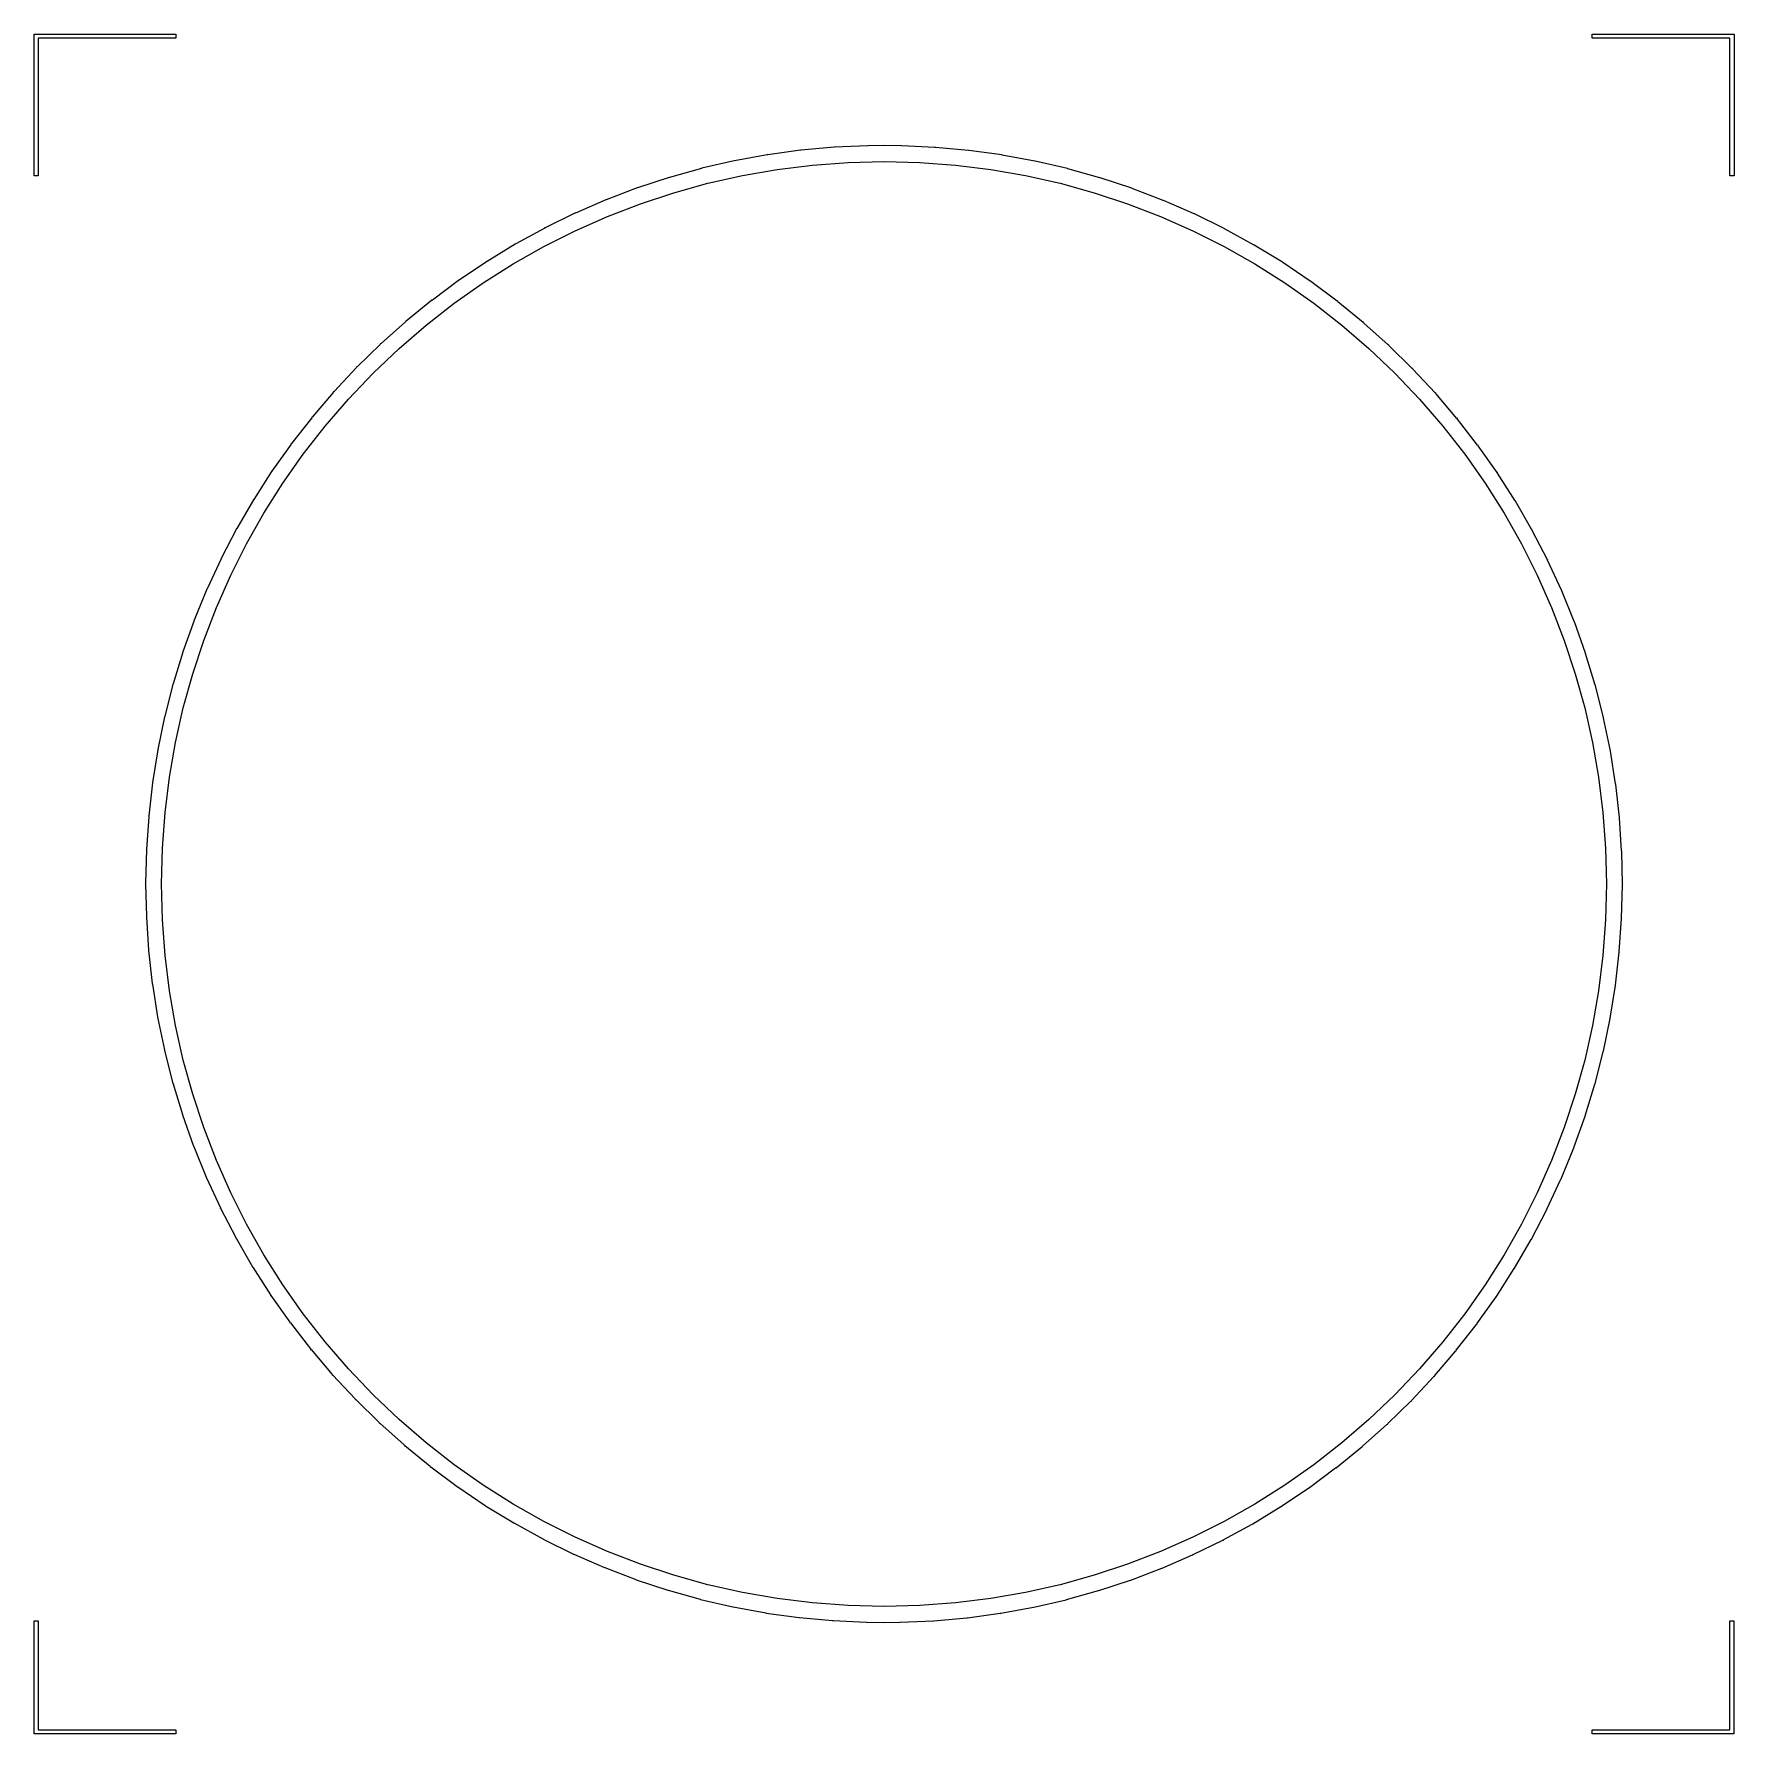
# Model space of a CAD drawing. Extents: x 0 to 12, y 0 to 12.
import ezdxf

# ---------------------------------------------------------------- set-up
doc = ezdxf.new("R2010")
doc.units = 0
doc.layers.add('Layer_1', color=7, linetype='CONTINUOUS')

msp = doc.modelspace()

# ---------------------------------------------------------------- linework, layer by layer
at = {"layer": 'Layer_1', "color": 7}
for points in [[(1.000015, 12.000011), (1.000015, 11.971622), (0.028332, 11.971622), (0.028332, 10.999996), (0, 10.999996), (0, 11.98579), (0, 12.000011), (1.000015, 12.000011), (1.000015, 12.000011)], [(12.000013, 12.000011), (12.000013, 10.999996), (11.971681, 10.999996), (11.971681, 11.971622), (10.999998, 11.971622), (10.999998, 12.000011), (12.000013, 12.000011), (12.000013, 12.000011)], [(5.884864, 11.212962), (5.884864, 11.210921), (5.651754, 11.200558), (5.647786, 11.202266), (5.647786, 11.200335), (5.414953, 11.179555), (5.411425, 11.180878), (5.411425, 11.179114), (5.178868, 11.147805), (5.176046, 11.148742), (5.176328, 11.147365), (4.944765, 11.105307), (4.942676, 11.105857), (4.942959, 11.104867), (4.713653, 11.05195), (4.711508, 11.0525), (4.71179, 11.051507), (4.485462, 10.988172), (4.482922, 10.988669), (4.483204, 10.987512), (4.260238, 10.914035), (4.257472, 10.914422), (4.257867, 10.913208), (4.038814, 10.829754), (4.035617, 10.830036), (4.036125, 10.828603), (3.821317, 10.735447), (3.817789, 10.73573), (3.818382, 10.734186), (3.608479, 10.631495), (3.604568, 10.631495), (3.60533, 10.629784), (3.400498, 10.517833), (3.3962, 10.51755), (3.397131, 10.515733), (3.198197, 10.394741), (3.193236, 10.394301), (3.19434, 10.39237), (3.002076, 10.262835), (2.996178, 10.262065), (2.997611, 10.25975), (2.811851, 10.122112), (2.805292, 10.120898), (2.807002, 10.118418), (2.628078, 9.972842), (2.621077, 9.971244), (2.623061, 9.9686), (2.450972, 9.815307), (2.443806, 9.813323), (2.44601, 9.810679), (2.281032, 9.649834), (2.273921, 9.64752), (2.276292, 9.644985), (2.118589, 9.476754), (2.111754, 9.474164), (2.114178, 9.471739), (1.963862, 9.296232), (1.957688, 9.293588), (1.960003, 9.291494), (1.817458, 9.108821), (1.811946, 9.106177), (1.81415, 9.104359), (1.679544, 8.914851), (1.674914, 8.912314), (1.676844, 8.910827), (1.551057, 8.715035), (1.546812, 8.712444), (1.548686, 8.711177), (1.431663, 8.509377), (1.428025, 8.506953), (1.429733, 8.505906), (1.32186, 8.298594), (1.318663, 8.29628), (1.32026, 8.295399), (1.221703, 8.082961), (1.219002, 8.08081), (1.220436, 8.080093), (1.131525, 7.863135), (1.12921, 7.861095), (1.130534, 7.860544), (1.051434, 7.639286), (1.04956, 7.637466), (1.050718, 7.637026), (0.981705, 7.41202), (0.980218, 7.410422), (0.981155, 7.410092), (0.922616, 7.182165), (0.921129, 7.180454), (0.922122, 7.180172), (0.874442, 6.95026), (0.872732, 6.948056), (0.873999, 6.947774), (0.836957, 6.71665), (0.834863, 6.713728), (0.836517, 6.713398), (0.809948, 6.481391), (0.807744, 6.477919), (0.809618, 6.477636), (0.793468, 6.244693), (0.791374, 6.24111), (0.793304, 6.240884), (0.787682, 6.007445), (0.785751, 6.003751), (0.787625, 6.003639), (0.787625, 5.999945), (0.792972, 5.770419), (0.791098, 5.766451), (0.793082, 5.766451), (0.808682, 5.533507), (0.807084, 5.529594), (0.809015, 5.52965), (0.835087, 5.296927), (0.83393, 5.293675), (0.835527, 5.293788), (0.872183, 5.061836), (0.871413, 5.059302), (0.872626, 5.059471), (0.920086, 4.828953), (0.919536, 4.826859), (0.920473, 4.827028), (0.978681, 4.599266), (0.978131, 4.596841), (0.979234, 4.597067), (1.04764, 4.372392), (1.0472, 4.369747), (1.048413, 4.370078), (1.126906, 4.14893), (1.126576, 4.146009), (1.127843, 4.146449), (1.216203, 3.929436), (1.215921, 3.926073), (1.217408, 3.926624), (1.315359, 3.714295), (1.315359, 3.710492), (1.317013, 3.711209), (1.424334, 3.503787), (1.424334, 3.499652), (1.426098, 3.500479), (1.54257, 3.298569), (1.542852, 3.293994), (1.544783, 3.294987), (1.670019, 3.099471), (1.670626, 3.093904), (1.67283, 3.095228), (1.806444, 2.906105), (1.807438, 2.899877), (1.809862, 2.901474), (1.951469, 2.719077), (1.952847, 2.712297), (1.955437, 2.714171), (2.104872, 2.538664), (2.106692, 2.531443), (2.109337, 2.533594), (2.266433, 2.365032), (2.268583, 2.357866), (2.271174, 2.360127), (2.435822, 2.198731), (2.438246, 2.191841), (2.440671, 2.194211), (2.612595, 2.040092), (2.615239, 2.033642), (2.6175, 2.036013), (2.796535, 1.889555), (2.799292, 1.883712), (2.801222, 1.885973), (2.987313, 1.747342), (2.989957, 1.742271), (2.991611, 1.744365), (3.184426, 1.614002), (3.186907, 1.609703), (3.188231, 1.611521), (3.38711, 1.490143), (3.38965, 1.486174), (3.390807, 1.487994), (3.595362, 1.375491), (3.597789, 1.372074), (3.598776, 1.373728), (3.808679, 1.27043), (3.810881, 1.267564), (3.811643, 1.269051), (4.026617, 1.175179), (4.028536, 1.172808), (4.029129, 1.174132), (4.248511, 1.089961), (4.250261, 1.088087), (4.250713, 1.089191), (4.4739, 1.015163), (4.475621, 1.013509), (4.476016, 1.014556), (4.702731, 0.950615), (4.704227, 0.949291), (4.704509, 0.950172), (4.933594, 0.89709), (4.935457, 0.895546), (4.935739, 0.896593), (5.166258, 0.854315), (5.168855, 0.852384), (5.169194, 0.853818), (5.400816, 0.822068), (5.404067, 0.819864), (5.40435, 0.821628), (5.637016, 0.800296), (5.640488, 0.798145), (5.64077, 0.800019), (5.87421, 0.78905), (5.877628, 0.787176), (5.87791, 0.788993), (6.000222, 0.78745), (6.111404, 0.788883), (6.115152, 0.787009), (6.115152, 0.78894), (6.348372, 0.799302), (6.35223, 0.797649), (6.35223, 0.799579), (6.585063, 0.820415), (6.588644, 0.819038), (6.588644, 0.820802), (6.821037, 0.852166), (6.823958, 0.851172), (6.823676, 0.852606), (7.055352, 0.894609), (7.057328, 0.894058), (7.057046, 0.895052), (7.286351, 0.947913), (7.288496, 0.947417), (7.288214, 0.94841), (7.514655, 1.0118), (7.517082, 1.011359), (7.5168, 1.012463), (7.739767, 1.085885), (7.742589, 1.085498), (7.742194, 1.086765), (7.961303, 1.170219), (7.96439, 1.169937), (7.963854, 1.171314), (8.178552, 1.26447), (8.182189, 1.264301), (8.181625, 1.265898), (8.391471, 1.368534), (8.395549, 1.368534), (8.394787, 1.370298), (8.599509, 1.48225), (8.603863, 1.482419), (8.602932, 1.484237), (8.801865, 1.605173), (8.806773, 1.605614), (8.805672, 1.607544), (8.99799, 1.737135), (9.003834, 1.737908), (9.002395, 1.740168), (9.18821, 1.877862), (9.194713, 1.879076), (9.192991, 1.881556), (9.371914, 2.027132), (9.37897, 2.02873), (9.376994, 2.031374), (9.549085, 2.184667), (9.55625, 2.186651), (9.554049, 2.189295), (9.719028, 2.35014), (9.726083, 2.352454), (9.723769, 2.354989), (9.881582, 2.52333), (9.888254, 2.525864), (9.885883, 2.528235), (10.036144, 2.703742), (10.042316, 2.706386), (10.040002, 2.70848), (10.182603, 2.891098), (10.188059, 2.893742), (10.185857, 2.895562), (10.32052, 3.085125), (10.325094, 3.087606), (10.323175, 3.08904), (10.448965, 3.284941), (10.453206, 3.287479), (10.4514, 3.288746), (10.568313, 3.490546), (10.572061, 3.493026), (10.57034, 3.494073), (10.678214, 3.70133), (10.681411, 3.703701), (10.679803, 3.704582), (10.77836, 3.91691), (10.78107, 3.919114), (10.77963, 3.919831), (10.868652, 4.137009), (10.870796, 4.13894), (10.869583, 4.13949), (10.948625, 4.360748), (10.950431, 4.362512), (10.94933, 4.362952), (11.018342, 4.587848), (11.019894, 4.589502), (11.018907, 4.589832), (11.077499, 4.817815), (11.078882, 4.819469), (11.07795, 4.819751), (11.125575, 5.049663), (11.127297, 5.051867), (11.126027, 5.052149), (11.163069, 5.283274), (11.165213, 5.28625), (11.163548, 5.28658), (11.190117, 5.518697), (11.192262, 5.52206), (11.190455, 5.522342), (11.206607, 5.755451), (11.208639, 5.758923), (11.206776, 5.759093), (11.212398, 5.992643), (11.214261, 5.996225), (11.212455, 5.996338), (11.212455, 5.999976), (11.207107, 6.229668), (11.208913, 6.233526), (11.206994, 6.233526), (11.191395, 6.466525), (11.192947, 6.470328), (11.191085, 6.470272), (11.164957, 6.70305), (11.166114, 6.706247), (11.164505, 6.706134), (11.127847, 6.938031), (11.128666, 6.940621), (11.127396, 6.940452), (11.079991, 7.171136), (11.080499, 7.17312), (11.079567, 7.17295), (11.021359, 7.400823), (11.021895, 7.403137), (11.020851, 7.402911), (10.95239, 7.627697), (10.952841, 7.630231), (10.951684, 7.629901), (10.873246, 7.850938), (10.873585, 7.853915), (10.872258, 7.853475), (10.783844, 8.070543), (10.784126, 8.073851), (10.782687, 8.0733), (10.684679, 8.285739), (10.684679, 8.289432), (10.683071, 8.288771), (10.575694, 8.496194), (10.575694, 8.500328), (10.573944, 8.499501), (10.457471, 8.701521), (10.457188, 8.705986), (10.455326, 8.704993), (10.330033, 8.900619), (10.329412, 8.906021), (10.327267, 8.904754), (10.193652, 9.093821), (10.192664, 9.100105), (10.190237, 9.098507), (10.048686, 9.280794), (10.047247, 9.287739), (10.044594, 9.285809), (9.895106, 9.461426), (9.893356, 9.468482), (9.89076, 9.466388), (9.733607, 9.634949), (9.731462, 9.642115), (9.728866, 9.639855), (9.564218, 9.80125), (9.56179, 9.808196), (9.559307, 9.805825), (9.387493, 9.959779), (9.38484, 9.966284), (9.382582, 9.963913), (9.203436, 10.110426), (9.200783, 10.116214), (9.198864, 10.113953), (9.012665, 10.252694), (9.010125, 10.257655), (9.008404, 10.255615), (8.815589, 10.385922), (8.813106, 10.390222), (8.811779, 10.388401), (8.612957, 10.509779), (8.610417, 10.513747), (8.609259, 10.511984), (8.404648, 10.624432), (8.402221, 10.627904), (8.401233, 10.626251), (8.191387, 10.729493), (8.189129, 10.732415), (8.188424, 10.730927), (7.973616, 10.824689), (7.971528, 10.82717), (7.970822, 10.825792), (7.751603, 10.909908), (7.749797, 10.911892), (7.749232, 10.910735), (7.525935, 10.984818), (7.524327, 10.986416), (7.523932, 10.985422), (7.297217, 11.049308), (7.295777, 11.050632), (7.295495, 11.049751), (7.066466, 11.102833), (7.064604, 11.104377), (7.064321, 11.10333), (6.833639, 11.145663), (6.831155, 11.147537), (6.830816, 11.14616), (6.599194, 11.17791), (6.595999, 11.18006), (6.595717, 11.178296), (6.363214, 11.199628), (6.359632, 11.201833), (6.35935, 11.199902), (6.12591, 11.210872), (6.122382, 11.212802), (6.1221, 11.210928), (5.999785, 11.212525), (5.888713, 11.211092), (5.884855, 11.212966), (5.884864, 11.212962)], [(6.000013, 11.100018), (6.252908, 11.09375), (6.504087, 11.075062), (6.753131, 11.044127), (6.999623, 11.001118), (7.243144, 10.946209), (7.483276, 10.879571), (7.719602, 10.801379), (7.951704, 10.711805), (8.179163, 10.611023), (8.401561, 10.499206), (8.618481, 10.376527), (8.829503, 10.243159), (9.034211, 10.099276), (9.232187, 9.94505), (9.423012, 9.780654), (9.606267, 9.606262), (9.780659, 9.423007), (9.945055, 9.232182), (10.099281, 9.034207), (10.243164, 8.829498), (10.376532, 8.618476), (10.499211, 8.401556), (10.611028, 8.179158), (10.71181, 7.951699), (10.801384, 7.719598), (10.879576, 7.483272), (10.946214, 7.243139), (11.001124, 6.999618), (11.044133, 6.753126), (11.075068, 6.504082), (11.093756, 6.252904), (11.100023, 6.000009), (11.093756, 5.747114), (11.075068, 5.495935), (11.044133, 5.246891), (11.001124, 5.000399), (10.946214, 4.756878), (10.879576, 4.516746), (10.801384, 4.280419), (10.71181, 4.048318), (10.611028, 3.820859), (10.499211, 3.598461), (10.376532, 3.381541), (10.243164, 3.170519), (10.099281, 2.96581), (9.945055, 2.767835), (9.780659, 2.57701), (9.606267, 2.393755), (9.423012, 2.219363), (9.232187, 2.054967), (9.034212, 1.900741), (8.829503, 1.756858), (8.618481, 1.62349), (8.401561, 1.500811), (8.179163, 1.388994), (7.951704, 1.288212), (7.719603, 1.198638), (7.483276, 1.120446), (7.243144, 1.053808), (6.999623, 0.998898), (6.753131, 0.955889), (6.504087, 0.924955), (6.252908, 0.906267), (6.000013, 0.899999), (5.747118, 0.906267), (5.49594, 0.924955), (5.246896, 0.955889), (5.000404, 0.998898), (4.756883, 1.053808), (4.51675, 1.120446), (4.280424, 1.198638), (4.048323, 1.288212), (3.820864, 1.388994), (3.598466, 1.500811), (3.381546, 1.62349), (3.170523, 1.756858), (2.965815, 1.900741), (2.76784, 2.054967), (2.577015, 2.219363), (2.393759, 2.393755), (2.219368, 2.57701), (2.054972, 2.767835), (1.900746, 2.96581), (1.756862, 3.170519), (1.623495, 3.381541), (1.500816, 3.598461), (1.388998, 3.820859), (1.288216, 4.048318), (1.198643, 4.280419), (1.120451, 4.516746), (1.053813, 4.756878), (0.998903, 5.000399), (0.955894, 5.246891), (0.924959, 5.495935), (0.906271, 5.747114), (0.900004, 6.000009), (0.906271, 6.252904), (0.924959, 6.504082), (0.955894, 6.753126), (0.998903, 6.999618), (1.053813, 7.243139), (1.120451, 7.483272), (1.198643, 7.719598), (1.288217, 7.951699), (1.388999, 8.179158), (1.500816, 8.401556), (1.623495, 8.618476), (1.756863, 8.829498), (1.900746, 9.034207), (2.054972, 9.232182), (2.219368, 9.423007), (2.393759, 9.606262), (2.577015, 9.780654), (2.76784, 9.94505), (2.965815, 10.099276), (3.170523, 10.243159), (3.381546, 10.376527), (3.598466, 10.499206), (3.820864, 10.611023), (4.048323, 10.711805), (4.280424, 10.801379), (4.51675, 10.879571), (4.756883, 10.946209), (5.000404, 11.001118), (5.246896, 11.044127), (5.49594, 11.075062), (5.747118, 11.09375), (6.000013, 11.100018), (6.000013, 11.100018)], [(0.028332, 0.799978), (0.028332, 0.028332), (1.000015, 0.028332), (1.000015, -0.000001), (0, -0.000001), (0, 0.799978), (0.028332, 0.799978), (0.028332, 0.799978)], [(11.999957, 0.799978), (11.999957, -0.000001), (10.999942, -0.000001), (10.999942, 0.028332), (11.971625, 0.028332), (11.971625, 0.799978), (11.999957, 0.799978), (11.999957, 0.799978)]]:
    msp.add_lwpolyline(points, dxfattribs=at)

doc.saveas('drawing.dxf')
